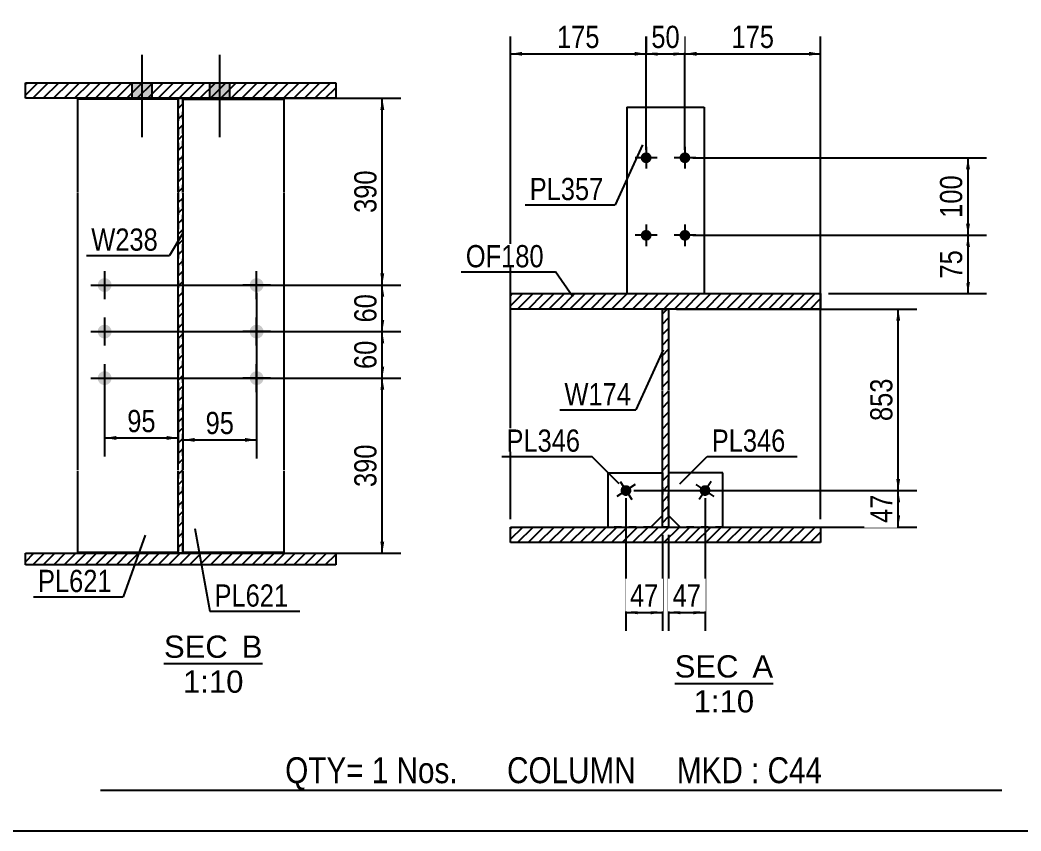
# Model space of a CAD drawing. Header units: millimetres. Extents: x -249 to 163, y -166 to 121.
# Drawn here: x -83.3 to 45.7, y -166.3 to -61.8 of the extents above; entities that cross this region are included whole.
import ezdxf

# ---------------------------------------------------------------- set-up
doc = ezdxf.new("R2010")
doc.units = ezdxf.units.MM
doc.linetypes.add('DXK_LINE_DOT1', pattern=[1.8814, 0.9407, -0.9407])
doc.styles.add('Arial', font='ARIAL.TTF', dxfattribs={"height": 0.2})
doc.styles.add('Arial Narrow', font='ARIALN.TTF', dxfattribs={"height": 0.2})

# ---------------------------------------------------------------- blocks, each defined once
blk = doc.blocks.new('Unknown-623355166-1210')
at = {"color": 5, "linetype": 'Continuous'}
blk.add_line((-246.85, -166.34), (163.15, -166.34), dxfattribs=at)
blk = doc.blocks.new('Unknown-623355166-12 - 1483')
at = {"color": 1, "linetype": 'Continuous'}
blk.add_line((1.07, -147.31), (13.76, -147.31), dxfattribs=at)
at = {"color": 0, "linetype": 'Continuous'}
for points in [[(9.29, -146.56), (9.29, -143.56), (1.07, -143.56), (1.07, -146.56)], [(13.76, -146.56), (13.76, -143.56), (11.09, -143.56), (11.09, -146.56)], [(11.31, -151.06), (11.31, -148.06), (3.52, -148.06), (3.52, -151.06)]]:
    blk.add_wipeout(points, dxfattribs=at)
at = {"color": 136, "linetype": 'Continuous', "style": 'Arial'}
for s, height, p in [('SEC', 2.865, (1.07, -146.56)), ('A', 2.87, (11.09, -146.56)), ('1:10', 2.865, (3.52, -151.06))]:
    blk.add_text(s, height=height, dxfattribs=at).set_placement(p)
blk = doc.blocks.new('Unknown-623355166-13 - 1256')
at = {"color": 1, "linetype": 'Continuous'}
blk.add_line((-64.78, -144.77), (-52.09, -144.77), dxfattribs=at)
at = {"color": 0, "linetype": 'Continuous'}
for points in [[(-56.56, -144.02), (-56.56, -141.02), (-64.78, -141.02), (-64.78, -144.02)], [(-52.09, -144.02), (-52.09, -141.02), (-54.76, -141.02), (-54.76, -144.02)], [(-54.54, -148.52), (-54.54, -145.52), (-62.32, -145.52), (-62.32, -148.52)]]:
    blk.add_wipeout(points, dxfattribs=at)
at = {"color": 136, "linetype": 'Continuous', "style": 'Arial'}
for s, height, p in [('SEC', 2.865, (-64.78, -144.02)), ('B', 2.87, (-54.76, -144.02)), ('1:10', 2.865, (-62.32, -148.52))]:
    blk.add_text(s, height=height, dxfattribs=at).set_placement(p)
blk = doc.blocks.new('Part-623355166-1618 - 1483')
at = {"linetype": 'Continuous'}
h = blk.add_hatch(dxfattribs=at)
h.set_pattern_fill('', scale=0.3, style=0, pattern_type=0)
h.set_pattern_definition([(45, (19.8878, -99.056), (-0.67352, 0.67352), [])])
h.paths.add_polyline_path([(-20.11, -99.06), (19.89, -99.06), (19.89, -97.06), (-20.11, -97.06)])
at = {"color": 2, "linetype": 'Continuous'}
for p, q in [((-20.11, -99.06), (-20.11, -97.06)), ((-20.11, -97.06), (19.89, -97.06)), ((19.89, -97.06), (19.89, -99.06)), ((19.89, -99.06), (-20.11, -99.06))]:
    blk.add_line(p, q, dxfattribs=at)
blk = doc.blocks.new('Bolt-623355166-1495 - 1483')
at = {"linetype": 'Continuous'}
blk.add_hatch(color=3, dxfattribs=at).paths.add_polyline_path([(5.57, -122.84, -1), (4.4, -122.07, -1)])
at = {"color": 3, "linetype": 'Continuous'}
for p, q in [((5.76, -121.29), (4.22, -123.63)), ((6.16, -123.23), (3.82, -121.69))]:
    blk.add_line(p, q, dxfattribs=at)
blk = doc.blocks.new('Bolt-623355166-1496 - 1483')
at = {"linetype": 'Continuous'}
blk.add_hatch(color=3, dxfattribs=at).paths.add_polyline_path([(-4.63, -122.07, -1), (-5.8, -122.84, -1)])
at = {"color": 3, "linetype": 'Continuous'}
for p, q in [((-5.98, -121.29), (-4.44, -123.63)), ((-4.04, -121.69), (-6.38, -123.23))]:
    blk.add_line(p, q, dxfattribs=at)
blk = doc.blocks.new('Bolt-623355166-1497 - 1483')
at = {"linetype": 'Continuous'}
for points in [[(-1.91, -79.56, -1), (-3.31, -79.56, -1)], [(3.09, -79.56, -1), (1.69, -79.56, -1)], [(-1.91, -89.56, -1), (-3.31, -89.56, -1)], [(3.09, -89.56, -1), (1.69, -89.56, -1)]]:
    blk.add_hatch(color=3, dxfattribs=at).paths.add_polyline_path(points)
at = {"color": 3, "linetype": 'Continuous'}
for p, q in [((-2.61, -78.16), (-2.61, -80.96)), ((2.39, -78.16), (2.39, -80.96)), ((-1.21, -79.56), (-4.01, -79.56)), ((3.79, -79.56), (0.99, -79.56)), ((-2.61, -88.16), (-2.61, -90.96)), ((2.39, -88.16), (2.39, -90.96)), ((-1.21, -89.56), (-4.01, -89.56)), ((3.79, -89.56), (0.99, -89.56))]:
    blk.add_line(p, q, dxfattribs=at)
blk = doc.blocks.new('Part-623355166-1522 - 1483')
at = {"linetype": 'Continuous'}
h = blk.add_hatch(dxfattribs=at)
h.set_pattern_fill('', scale=0.3, style=0, pattern_type=0)
h.set_pattern_definition([(45, (0.2878, -127.156), (-0.67352, 0.67352), [])])
h.paths.add_polyline_path([(-0.51, -127.16), (0.29, -127.16), (0.29, -99.06), (-0.51, -99.06)])
at = {"color": 2, "linetype": 'Continuous'}
for p, q in [((-0.51, -109.56), (-0.51, -99.06)), ((-0.51, -99.06), (0.29, -99.06)), ((0.29, -99.06), (0.29, -109.56)), ((-0.51, -127.16), (-0.51, -109.66)), ((0.29, -109.66), (0.29, -127.16)), ((0.29, -127.16), (-0.51, -127.16))]:
    blk.add_line(p, q, dxfattribs=at)
blk = doc.blocks.new('Part-623355166-1555 - 1483')
at = {"color": 2, "linetype": 'Continuous'}
for p, q in [((7.29, -120.16), (0.29, -120.16)), ((7.29, -127.16), (7.29, -120.16)), ((1.79, -127.16), (0.29, -125.66))]:
    blk.add_line(p, q, dxfattribs=at)
at = {"color": 7, "linetype": 'DXK_LINE_DOT1'}
for p, q in [((0.29, -125.66), (0.29, -120.16)), ((7.29, -127.16), (1.79, -127.16))]:
    blk.add_line(p, q, dxfattribs=at)
blk = doc.blocks.new('Part-623355166-1560 - 1483')
at = {"color": 2, "linetype": 'Continuous'}
for p, q in [((-7.51, -127.16), (-7.51, -120.16)), ((-7.51, -120.16), (-0.51, -120.16)), ((-0.51, -125.66), (-2.01, -127.16))]:
    blk.add_line(p, q, dxfattribs=at)
at = {"color": 7, "linetype": 'DXK_LINE_DOT1'}
for p, q in [((-0.51, -120.16), (-0.51, -125.66)), ((-2.01, -127.16), (-7.51, -127.16))]:
    blk.add_line(p, q, dxfattribs=at)
blk = doc.blocks.new('Part-623355166-1582 - 1483')
at = {"color": 2, "linetype": 'Continuous'}
for p, q in [((-5.11, -73.06), (4.89, -73.06)), ((-5.11, -73.06), (-5.11, -97.06)), ((4.89, -73.06), (4.89, -97.06))]:
    blk.add_line(p, q, dxfattribs=at)
at = {"color": 7, "linetype": 'DXK_LINE_DOT1'}
blk.add_line((-5.11, -97.06), (4.89, -97.06), dxfattribs=at)
blk = doc.blocks.new('Part-623355166-1593 - 1483')
at = {"linetype": 'Continuous'}
h = blk.add_hatch(dxfattribs=at)
h.set_pattern_fill('', scale=0.3, style=0, pattern_type=0)
h.set_pattern_definition([(45, (19.8878, -129.156), (-0.67352, 0.67352), [])])
h.paths.add_polyline_path([(-20.11, -129.16), (19.89, -129.16), (19.89, -127.16), (-20.11, -127.16)])
at = {"color": 2, "linetype": 'Continuous'}
for p, q in [((-20.11, -129.16), (-20.11, -127.16)), ((-20.11, -127.16), (19.89, -127.16)), ((19.89, -127.16), (19.89, -129.16)), ((19.89, -129.16), (-20.11, -129.16))]:
    blk.add_line(p, q, dxfattribs=at)
blk = doc.blocks.new('Part-623355166-1265 - 1256')
at = {"color": 2, "linetype": 'Continuous'}
for p, q in [((-62.33, -71.99), (-49.33, -71.99)), ((-49.33, -71.99), (-49.33, -83.98)), ((-49.33, -84.08), (-49.33, -119.85)), ((-49.33, -119.95), (-49.33, -130.45)), ((-49.33, -130.45), (-62.33, -130.45))]:
    blk.add_line(p, q, dxfattribs=at)
at = {"color": 7, "linetype": 'DXK_LINE_DOT1'}
for p, q in [((-62.33, -83.98), (-62.33, -71.99)), ((-62.33, -119.85), (-62.33, -84.08)), ((-62.33, -130.45), (-62.33, -119.95))]:
    blk.add_line(p, q, dxfattribs=at)
blk = doc.blocks.new('Part-623355166-1264 - 1256')
at = {"color": 2, "linetype": 'Continuous'}
for p, q in [((-62.93, -71.99), (-75.93, -71.99)), ((-75.93, -71.99), (-75.93, -83.98)), ((-75.93, -84.08), (-75.93, -119.85)), ((-75.93, -119.95), (-75.93, -130.45)), ((-62.93, -130.45), (-75.93, -130.45))]:
    blk.add_line(p, q, dxfattribs=at)
at = {"color": 7, "linetype": 'DXK_LINE_DOT1'}
for p, q in [((-62.93, -71.99), (-62.93, -83.98)), ((-62.93, -84.08), (-62.93, -119.85)), ((-62.93, -119.95), (-62.93, -130.45))]:
    blk.add_line(p, q, dxfattribs=at)
blk = doc.blocks.new('Bolt-623355166-1285 - 1256')
at = {"linetype": 'Continuous'}
for points in [[(-72.43, -95.07, -1), (-72.43, -96.87, -1)], [(-72.43, -101.07, -1), (-72.43, -102.87, -1)], [(-72.43, -107.07, -1), (-72.43, -108.87, -1)]]:
    blk.add_hatch(color=3, dxfattribs=at).paths.add_polyline_path(points)
at = {"color": 3, "linetype": 'Continuous'}
for p, q in [((-72.43, -94.17), (-72.43, -97.77)), ((-74.23, -95.97), (-70.63, -95.97)), ((-72.43, -100.17), (-72.43, -103.77)), ((-74.23, -101.97), (-70.63, -101.97)), ((-72.43, -106.17), (-72.43, -109.77)), ((-74.23, -107.97), (-70.63, -107.97))]:
    blk.add_line(p, q, dxfattribs=at)
blk = doc.blocks.new('Bolt-623355166-1286 - 1256')
at = {"linetype": 'Continuous'}
for points in [[(-52.83, -96.87, -1), (-52.83, -95.07, -1)], [(-52.83, -102.87, -1), (-52.83, -101.07, -1)], [(-52.83, -108.87, -1), (-52.83, -107.07, -1)]]:
    blk.add_hatch(color=3, dxfattribs=at).paths.add_polyline_path(points)
at = {"color": 3, "linetype": 'Continuous'}
for p, q in [((-52.83, -97.77), (-52.83, -94.17)), ((-51.03, -95.97), (-54.63, -95.97)), ((-52.83, -103.77), (-52.83, -100.17)), ((-51.03, -101.97), (-54.63, -101.97)), ((-52.83, -109.77), (-52.83, -106.17)), ((-51.03, -107.97), (-54.63, -107.97))]:
    blk.add_line(p, q, dxfattribs=at)
blk = doc.blocks.new('Part-623355166-1305 - 1256')
at = {"linetype": 'Continuous'}
h = blk.add_hatch(dxfattribs=at)
h.set_pattern_fill('', scale=0.3, style=0, pattern_type=0)
h.set_pattern_definition([(45, (-42.6335, -132.052), (-0.67352, 0.67352), [])])
h.paths.add_polyline_path([(-82.63, -132.05), (-42.63, -132.05), (-42.63, -130.55), (-82.63, -130.55)])
at = {"color": 2, "linetype": 'Continuous'}
for p, q in [((-82.63, -132.05), (-82.63, -130.55)), ((-82.63, -130.55), (-42.63, -130.55)), ((-42.63, -130.55), (-42.63, -132.05)), ((-42.63, -132.05), (-82.63, -132.05))]:
    blk.add_line(p, q, dxfattribs=at)
blk = doc.blocks.new('Part-623355166-1307 - 1256')
at = {"linetype": 'Continuous'}
h = blk.add_hatch(dxfattribs=at)
h.set_pattern_fill('', scale=0.3, style=0, pattern_type=0)
h.set_pattern_definition([(45, (-62.3335, -130.552), (-0.673519, 0.673519), [])])
h.paths.add_polyline_path([(-62.93, -130.55), (-62.33, -130.55), (-62.33, -71.89), (-62.93, -71.89)])
at = {"color": 2, "linetype": 'Continuous'}
for p, q in [((-62.93, -83.98), (-62.93, -71.89)), ((-62.93, -71.89), (-62.33, -71.89)), ((-62.33, -71.89), (-62.33, -83.98)), ((-62.93, -119.85), (-62.93, -84.08)), ((-62.33, -84.08), (-62.33, -119.85)), ((-62.93, -130.55), (-62.93, -119.95)), ((-62.33, -119.95), (-62.33, -130.55)), ((-62.33, -130.55), (-62.93, -130.55))]:
    blk.add_line(p, q, dxfattribs=at)
blk = doc.blocks.new('Part-623355166-1320 - 1256')
at = {"linetype": 'Continuous'}
h = blk.add_hatch(dxfattribs=at)
h.set_pattern_fill('', scale=0.3, style=0, pattern_type=0)
h.set_pattern_definition([(45, (-42.6335, -71.8904), (-0.67352, 0.67352), [])])
h.paths.add_polyline_path([(-82.63, -71.89), (-42.63, -71.89), (-42.63, -69.89), (-82.63, -69.89)])
at = {"color": 2, "linetype": 'Continuous'}
for p, q in [((-82.63, -71.89), (-82.63, -69.89)), ((-82.63, -69.89), (-42.63, -69.89)), ((-42.63, -69.89), (-42.63, -71.89)), ((-42.63, -71.89), (-82.63, -71.89))]:
    blk.add_line(p, q, dxfattribs=at)
blk = doc.blocks.new('Bolt-623355166-1321 - 1256')
at = {"linetype": 'Continuous'}
for points in [[(-66.33, -69.89), (-68.93, -69.89), (-68.93, -71.89), (-66.33, -71.89)], [(-66.33, -69.89), (-68.93, -69.89), (-68.93, -71.89), (-66.33, -71.89)], [(-56.33, -69.89), (-58.93, -69.89), (-58.93, -71.89), (-56.33, -71.89)], [(-56.33, -69.89), (-58.93, -69.89), (-58.93, -71.89), (-56.33, -71.89)]]:
    blk.add_hatch(color=3, dxfattribs=at).paths.add_polyline_path(points)
at = {"color": 3, "linetype": 'Continuous'}
for p, q in [((-67.63, -66.3), (-67.63, -76.89)), ((-67.63, -66.3), (-67.63, -76.89)), ((-57.63, -66.3), (-57.63, -76.89)), ((-57.63, -66.3), (-57.63, -76.89)), ((-68.93, -69.89), (-68.93, -71.89)), ((-68.93, -69.89), (-68.93, -71.89)), ((-66.33, -69.89), (-66.33, -71.89)), ((-66.33, -69.89), (-66.33, -71.89)), ((-58.93, -69.89), (-58.93, -71.89)), ((-58.93, -69.89), (-58.93, -71.89)), ((-56.33, -69.89), (-56.33, -71.89)), ((-56.33, -69.89), (-56.33, -71.89))]:
    blk.add_line(p, q, dxfattribs=at)
blk = doc.blocks.new('StraightDimension-623355166-1722 - 1483')
at = {"linetype": 'Continuous'}
for points in [[(29.64, -123.96), (29.89, -122.46), (30.14, -123.96)], [(30.14, -125.66), (29.89, -127.16), (29.64, -125.66)]]:
    blk.add_hatch(color=7, dxfattribs=at).paths.add_polyline_path(points)
at = {"color": 7, "linetype": 'Continuous'}
for p, q in [((-4.21, -122.46), (32.29, -122.46)), ((29.89, -127.16), (29.89, -122.46)), ((1.29, -127.16), (32.29, -127.16))]:
    blk.add_line(p, q, dxfattribs=at)
at = {"color": 0}
blk.add_wipeout([(29.74, -122.38), (25.54, -122.38), (25.54, -127.23), (29.74, -127.23)], dxfattribs=at)
at = {"color": 3, "style": 'Arial Narrow'}
blk.add_text('47', height=2.863, rotation=90.0002, dxfattribs=at).set_placement((29.14, -126.63))
blk = doc.blocks.new('StraightDimension-623355166-1748 - 1483')
at = {"linetype": 'Continuous'}
for points in [[(38.64, -91.06), (38.89, -89.56), (39.14, -91.06)], [(39.14, -95.56), (38.89, -97.06), (38.64, -95.56)]]:
    blk.add_hatch(color=7, dxfattribs=at).paths.add_polyline_path(points)
at = {"color": 7, "linetype": 'Continuous'}
for p, q in [((3.39, -89.56), (41.29, -89.56)), ((38.89, -97.06), (38.89, -89.56)), ((20.89, -97.06), (41.29, -97.06))]:
    blk.add_line(p, q, dxfattribs=at)
at = {"color": 0}
blk.add_wipeout([(38.74, -90.88), (34.54, -90.88), (34.54, -95.73), (38.74, -95.73)], dxfattribs=at)
at = {"color": 3, "style": 'Arial Narrow'}
blk.add_text('75', height=2.863, rotation=90.0002, dxfattribs=at).set_placement((38.14, -95.13))
blk = doc.blocks.new('StraightDimension-623355166-1706 - 1483')
at = {"linetype": 'Continuous'}
for points in [[(29.64, -100.56), (29.89, -99.06), (30.14, -100.56)], [(30.14, -120.96), (29.89, -122.46), (29.64, -120.96)]]:
    blk.add_hatch(color=7, dxfattribs=at).paths.add_polyline_path(points)
at = {"color": 7, "linetype": 'Continuous'}
for p, q in [((1.29, -99.06), (32.29, -99.06)), ((29.89, -122.46), (29.89, -99.06)), ((-4.21, -122.46), (32.29, -122.46))]:
    blk.add_line(p, q, dxfattribs=at)
at = {"color": 0}
blk.add_wipeout([(29.74, -107.41), (25.54, -107.41), (25.54, -114.1), (29.74, -114.1)], dxfattribs=at)
at = {"color": 3, "style": 'Arial Narrow'}
blk.add_text('853', height=2.863, rotation=90.0002, dxfattribs=at).set_placement((29.14, -113.5))
blk = doc.blocks.new('StraightDimension-623355166-1644 - 1483')
at = {"linetype": 'Continuous'}
for points in [[(1.79, -138.41), (0.29, -138.16), (1.79, -137.91)], [(3.49, -137.91), (4.99, -138.16), (3.49, -138.41)]]:
    blk.add_hatch(color=7, dxfattribs=at).paths.add_polyline_path(points)
at = {"color": 7, "linetype": 'Continuous'}
for p, q in [((4.99, -123.46), (4.99, -140.56)), ((0.29, -128.16), (0.29, -140.56)), ((0.29, -138.16), (4.99, -138.16))]:
    blk.add_line(p, q, dxfattribs=at)
at = {"color": 0}
blk.add_wipeout([(5.07, -138.01), (5.07, -133.81), (0.21, -133.81), (0.21, -138.01)], dxfattribs=at)
at = {"color": 3, "style": 'Arial Narrow'}
blk.add_text('47', height=2.863, dxfattribs=at).set_placement((0.81, -137.41))
blk = doc.blocks.new('StraightDimension-623355166-1659 - 1483')
at = {"linetype": 'Continuous'}
for points in [[(-3.71, -138.41), (-5.21, -138.16), (-3.71, -137.91)], [(-2.01, -137.91), (-0.51, -138.16), (-2.01, -138.41)]]:
    blk.add_hatch(color=7, dxfattribs=at).paths.add_polyline_path(points)
at = {"color": 7, "linetype": 'Continuous'}
for p, q in [((-5.21, -123.46), (-5.21, -140.56)), ((-0.51, -128.16), (-0.51, -140.56)), ((-5.21, -138.16), (-0.51, -138.16))]:
    blk.add_line(p, q, dxfattribs=at)
at = {"color": 0}
blk.add_wipeout([(-0.43, -138.01), (-0.43, -133.81), (-5.29, -133.81), (-5.29, -138.01)], dxfattribs=at)
at = {"color": 3, "style": 'Arial Narrow'}
blk.add_text('47', height=2.863, dxfattribs=at).set_placement((-4.69, -137.41))
blk = doc.blocks.new('StraightDimension-623355166-1675 - 1483')
at = {"linetype": 'Continuous'}
for points in [[(3.89, -66.41), (2.39, -66.16), (3.89, -65.91)], [(18.39, -65.91), (19.89, -66.16), (18.39, -66.41)]]:
    blk.add_hatch(color=7, dxfattribs=at).paths.add_polyline_path(points)
at = {"color": 7, "linetype": 'Continuous'}
for p, q in [((2.39, -78.56), (2.39, -63.91)), ((19.89, -126.16), (19.89, -63.91)), ((2.39, -66.16), (19.89, -66.16))]:
    blk.add_line(p, q, dxfattribs=at)
at = {"color": 0}
blk.add_wipeout([(14.48, -66.01), (14.48, -61.81), (7.8, -61.81), (7.8, -66.01)], dxfattribs=at)
at = {"color": 3, "style": 'Arial Narrow'}
blk.add_text('175', height=2.863, dxfattribs=at).set_placement((8.4, -65.41))
blk = doc.blocks.new('StraightDimension-623355166-1685 - 1483')
at = {"linetype": 'Continuous'}
for points in [[(-1.11, -66.41), (-2.61, -66.16), (-1.11, -65.91)], [(0.89, -65.91), (2.39, -66.16), (0.89, -66.41)]]:
    blk.add_hatch(color=7, dxfattribs=at).paths.add_polyline_path(points)
at = {"color": 7, "linetype": 'Continuous'}
for p, q in [((-2.61, -78.56), (-2.61, -63.91)), ((2.39, -78.56), (2.39, -63.91)), ((-2.61, -66.16), (2.39, -66.16))]:
    blk.add_line(p, q, dxfattribs=at)
at = {"color": 0}
blk.add_wipeout([(2.32, -66.01), (2.32, -61.81), (-2.54, -61.81), (-2.54, -66.01)], dxfattribs=at)
at = {"color": 3, "style": 'Arial Narrow'}
blk.add_text('50', height=2.863, dxfattribs=at).set_placement((-1.94, -65.41))
blk = doc.blocks.new('StraightDimension-623355166-1695 - 1483')
at = {"linetype": 'Continuous'}
for points in [[(-18.61, -66.41), (-20.11, -66.16), (-18.61, -65.91)], [(-4.11, -65.91), (-2.61, -66.16), (-4.11, -66.41)]]:
    blk.add_hatch(color=7, dxfattribs=at).paths.add_polyline_path(points)
at = {"color": 7, "linetype": 'Continuous'}
for p, q in [((-20.11, -126.16), (-20.11, -63.91)), ((-2.61, -78.56), (-2.61, -63.91)), ((-20.11, -66.16), (-2.61, -66.16))]:
    blk.add_line(p, q, dxfattribs=at)
at = {"color": 0}
blk.add_wipeout([(-8.02, -66.01), (-8.02, -61.81), (-14.7, -61.81), (-14.7, -66.01)], dxfattribs=at)
at = {"color": 3, "style": 'Arial Narrow'}
blk.add_text('175', height=2.863, dxfattribs=at).set_placement((-14.1, -65.41))
blk = doc.blocks.new('StraightDimension-623355166-1738 - 1483')
at = {"linetype": 'Continuous'}
for points in [[(38.64, -81.06), (38.89, -79.56), (39.14, -81.06)], [(39.14, -88.06), (38.89, -89.56), (38.64, -88.06)]]:
    blk.add_hatch(color=7, dxfattribs=at).paths.add_polyline_path(points)
at = {"color": 7, "linetype": 'Continuous'}
for p, q in [((3.39, -79.56), (41.29, -79.56)), ((38.89, -89.56), (38.89, -79.56)), ((3.39, -89.56), (41.29, -89.56))]:
    blk.add_line(p, q, dxfattribs=at)
at = {"color": 0}
blk.add_wipeout([(38.74, -81.21), (34.54, -81.21), (34.54, -87.9), (38.74, -87.9)], dxfattribs=at)
at = {"color": 3, "style": 'Arial Narrow'}
blk.add_text('100', height=2.863, rotation=90.0002, dxfattribs=at).set_placement((38.14, -87.3))
blk = doc.blocks.new('StraightDimension-623355166-1332 - 1256')
at = {"linetype": 'Continuous'}
for points in [[(-70.93, -115.93), (-72.43, -115.68), (-70.93, -115.43)], [(-64.43, -115.43), (-62.93, -115.68), (-64.43, -115.93)]]:
    blk.add_hatch(color=7, dxfattribs=at).paths.add_polyline_path(points)
at = {"color": 7, "linetype": 'Continuous'}
for p, q in [((-72.43, -108.97), (-72.43, -118.08)), ((-62.93, -108.97), (-62.93, -118.08)), ((-72.43, -115.68), (-62.93, -115.68))]:
    blk.add_line(p, q, dxfattribs=at)
at = {"color": 0}
blk.add_wipeout([(-65.26, -115.53), (-65.26, -111.33), (-70.11, -111.33), (-70.11, -115.53)], dxfattribs=at)
at = {"color": 3, "style": 'Arial Narrow'}
blk.add_text('95', height=2.863, dxfattribs=at).set_placement((-69.51, -114.93))
blk = doc.blocks.new('StraightDimension-623355166-1416 - 1256')
at = {"linetype": 'Continuous'}
for points in [[(-36.88, -73.39), (-36.63, -71.89), (-36.38, -73.39)], [(-36.38, -94.47), (-36.63, -95.97), (-36.88, -94.47)]]:
    blk.add_hatch(color=7, dxfattribs=at).paths.add_polyline_path(points)
at = {"color": 7, "linetype": 'Continuous'}
for p, q in [((-71.43, -71.89), (-34.23, -71.89)), ((-36.63, -95.97), (-36.63, -71.89)), ((-71.43, -95.97), (-34.23, -95.97))]:
    blk.add_line(p, q, dxfattribs=at)
at = {"color": 0}
blk.add_wipeout([(-36.78, -80.59), (-40.98, -80.59), (-40.98, -87.27), (-36.78, -87.27)], dxfattribs=at)
at = {"color": 3, "style": 'Arial Narrow'}
blk.add_text('390', height=2.863, rotation=90.0002, dxfattribs=at).set_placement((-37.38, -86.67))
blk = doc.blocks.new('StraightDimension-623355166-7279 - 1256')
at = {"linetype": 'Continuous'}
for points in [[(-36.88, -103.47), (-36.63, -101.97), (-36.38, -103.47)], [(-36.38, -106.47), (-36.63, -107.97), (-36.88, -106.47)]]:
    blk.add_hatch(color=7, dxfattribs=at).paths.add_polyline_path(points)
at = {"color": 7, "linetype": 'Continuous'}
for p, q in [((-71.43, -101.97), (-34.23, -101.97)), ((-36.63, -107.97), (-36.63, -101.97)), ((-71.43, -107.97), (-34.23, -107.97))]:
    blk.add_line(p, q, dxfattribs=at)
at = {"color": 0}
blk.add_wipeout([(-36.78, -102.54), (-40.98, -102.54), (-40.98, -107.39), (-36.78, -107.39)], dxfattribs=at)
at = {"color": 3, "style": 'Arial Narrow'}
blk.add_text('60', height=2.863, rotation=90.0002, dxfattribs=at).set_placement((-37.38, -106.79))
blk = doc.blocks.new('StraightDimension-623355166-1432 - 1256')
at = {"linetype": 'Continuous'}
for points in [[(-36.88, -109.47), (-36.63, -107.97), (-36.38, -109.47)], [(-36.38, -129.05), (-36.63, -130.55), (-36.88, -129.05)]]:
    blk.add_hatch(color=7, dxfattribs=at).paths.add_polyline_path(points)
at = {"color": 7, "linetype": 'Continuous'}
for p, q in [((-71.43, -107.97), (-34.23, -107.97)), ((-36.63, -130.55), (-36.63, -107.97)), ((-71.43, -130.55), (-34.23, -130.55))]:
    blk.add_line(p, q, dxfattribs=at)
at = {"color": 0}
blk.add_wipeout([(-36.78, -115.92), (-40.98, -115.92), (-40.98, -122.6), (-36.78, -122.6)], dxfattribs=at)
at = {"color": 3, "style": 'Arial Narrow'}
blk.add_text('390', height=2.863, rotation=90.0002, dxfattribs=at).set_placement((-37.38, -122))
blk = doc.blocks.new('StraightDimension-623355166-4551 - 1256')
at = {"linetype": 'Continuous'}
for points in [[(-60.83, -116.18), (-62.33, -115.93), (-60.83, -115.68)], [(-54.33, -115.68), (-52.83, -115.93), (-54.33, -116.18)]]:
    blk.add_hatch(color=7, dxfattribs=at).paths.add_polyline_path(points)
at = {"color": 7, "linetype": 'Continuous'}
for p, q in [((-52.83, -96.97), (-52.83, -118.33)), ((-62.33, -112.3), (-62.33, -118.33)), ((-62.33, -115.93), (-52.83, -115.93))]:
    blk.add_line(p, q, dxfattribs=at)
at = {"color": 0}
blk.add_wipeout([(-55.16, -115.78), (-55.16, -111.58), (-60.01, -111.58), (-60.01, -115.78)], dxfattribs=at)
at = {"color": 3, "style": 'Arial Narrow'}
blk.add_text('95', height=2.863, dxfattribs=at).set_placement((-59.41, -115.18))
blk = doc.blocks.new('StraightDimension-623355166-7281 - 1256')
at = {"linetype": 'Continuous'}
for points in [[(-36.88, -97.47), (-36.63, -95.97), (-36.38, -97.47)], [(-36.38, -100.47), (-36.63, -101.97), (-36.88, -100.47)]]:
    blk.add_hatch(color=7, dxfattribs=at).paths.add_polyline_path(points)
at = {"color": 7, "linetype": 'Continuous'}
for p, q in [((-71.43, -95.97), (-34.23, -95.97)), ((-36.63, -101.97), (-36.63, -95.97)), ((-71.43, -101.97), (-34.23, -101.97))]:
    blk.add_line(p, q, dxfattribs=at)
at = {"color": 0}
blk.add_wipeout([(-36.78, -96.54), (-40.98, -96.54), (-40.98, -101.39), (-36.78, -101.39)], dxfattribs=at)
at = {"color": 3, "style": 'Arial Narrow'}
blk.add_text('60', height=2.863, rotation=90.0002, dxfattribs=at).set_placement((-37.38, -100.79))
blk = doc.blocks.new('CBS_CALLOFF-623355166-12129')
at = {"color": 7, "linetype": 'Continuous'}
blk.add_line((-72.98, -161.07), (43.26, -161.09), dxfattribs=at)
at = {"color": 3, "linetype": 'Continuous', "style": 'Arial Narrow'}
blk.add_text('QTY= 1 Nos.      COLUMN     MKD : C44', height=3.3405, dxfattribs=at).set_placement((-49.15, -160.18))
blk = doc.blocks.new('Mark-623355166-1517 - 1483')
at = {"color": 0}
blk.add_wipeout([(-4.56, -111.47), (-4.56, -108.47), (-13.14, -108.47), (-13.14, -111.47)], dxfattribs=at)
blk.add_wipeout([(-4.56, -111.47), (-4.56, -108.47), (-13.14, -108.47), (-13.14, -111.47)], dxfattribs=at)
at = {"color": 7, "linetype": 'Continuous'}
for p in [(-0.42, -104.33), (-13.74, -112.07)]:
    blk.add_line(p, (-3.96, -112.07), dxfattribs=at)
at = {"color": 3, "style": 'Arial Narrow'}
blk.add_text('W174', height=2.863, dxfattribs=at).set_placement((-13.14, -111.47))
blk = doc.blocks.new('Mark-623355166-1551 - 1483')
at = {"color": 0}
blk.add_wipeout([(15.36, -117.45), (15.36, -114.45), (5.85, -114.45), (5.85, -117.45)], dxfattribs=at)
blk.add_wipeout([(15.36, -117.45), (15.36, -114.45), (5.85, -114.45), (5.85, -117.45)], dxfattribs=at)
at = {"color": 7, "linetype": 'Continuous'}
for p, q in [((1.72, -121.59), (5.25, -118.05)), ((5.25, -118.05), (16.86, -118.05))]:
    blk.add_line(p, q, dxfattribs=at)
at = {"color": 3, "style": 'Arial Narrow'}
blk.add_text('PL346', height=2.863, dxfattribs=at).set_placement((5.85, -117.45))
blk = doc.blocks.new('Mark-623355166-1556 - 1483')
at = {"color": 7, "linetype": 'Continuous'}
blk.add_line((-6.08, -121.59), (-9.62, -118.05), dxfattribs=at)
at = {"color": 0}
blk.add_wipeout([(-11.12, -117.45), (-11.12, -114.45), (-20.62, -114.45), (-20.62, -117.45)], dxfattribs=at)
blk.add_wipeout([(-11.12, -117.45), (-11.12, -114.45), (-20.62, -114.45), (-20.62, -117.45)], dxfattribs=at)
at = {"color": 7, "linetype": 'Continuous'}
blk.add_line((-21.22, -118.05), (-9.62, -118.05), dxfattribs=at)
at = {"color": 3, "style": 'Arial Narrow'}
blk.add_text('PL346', height=2.863, dxfattribs=at).set_placement((-20.62, -117.45))
blk = doc.blocks.new('Mark-623355166-1578 - 1483')
at = {"color": 7, "linetype": 'Continuous'}
blk.add_line((-3.08, -77.89), (-6.62, -85.62), dxfattribs=at)
at = {"color": 0}
blk.add_wipeout([(-8.12, -85.02), (-8.12, -82.02), (-17.62, -82.02), (-17.62, -85.02)], dxfattribs=at)
blk.add_wipeout([(-8.12, -85.02), (-8.12, -82.02), (-17.62, -82.02), (-17.62, -85.02)], dxfattribs=at)
at = {"color": 7, "linetype": 'Continuous'}
blk.add_line((-18.22, -85.62), (-6.62, -85.62), dxfattribs=at)
at = {"color": 3, "style": 'Arial Narrow'}
blk.add_text('PL357', height=2.863, dxfattribs=at).set_placement((-17.62, -85.02))
blk = doc.blocks.new('Mark-623355166-1614 - 1483')
at = {"color": 7, "linetype": 'Continuous'}
blk.add_line((-12.08, -97.49), (-14.31, -94.28), dxfattribs=at)
at = {"color": 0}
blk.add_wipeout([(-15.81, -93.68), (-15.81, -90.68), (-25.86, -90.68), (-25.86, -93.68)], dxfattribs=at)
blk.add_wipeout([(-15.81, -93.68), (-15.81, -90.68), (-25.86, -90.68), (-25.86, -93.68)], dxfattribs=at)
at = {"color": 7, "linetype": 'Continuous'}
blk.add_line((-26.46, -94.28), (-14.31, -94.28), dxfattribs=at)
at = {"color": 3, "style": 'Arial Narrow'}
blk.add_text('OF180', height=2.863, dxfattribs=at).set_placement((-25.86, -93.68))
blk = doc.blocks.new('Mark-623355166-9995 - 1256')
at = {"color": 7, "linetype": 'Continuous'}
blk.add_line((-67.21, -128.22), (-70.02, -136.14), dxfattribs=at)
at = {"color": 0}
blk.add_wipeout([(-71.52, -135.54), (-71.52, -132.54), (-81.02, -132.54), (-81.02, -135.54)], dxfattribs=at)
blk.add_wipeout([(-71.52, -135.54), (-71.52, -132.54), (-81.02, -132.54), (-81.02, -135.54)], dxfattribs=at)
at = {"color": 7, "linetype": 'Continuous'}
blk.add_line((-81.62, -136.14), (-70.02, -136.14), dxfattribs=at)
at = {"color": 3, "style": 'Arial Narrow'}
blk.add_text('PL621', height=2.863, dxfattribs=at).set_placement((-81.02, -135.54))
blk = doc.blocks.new('Mark-623355166-9998 - 1256')
at = {"color": 0}
blk.add_wipeout([(-48.76, -137.42), (-48.76, -134.42), (-58.26, -134.42), (-58.26, -137.42)], dxfattribs=at)
blk.add_wipeout([(-48.76, -137.42), (-48.76, -134.42), (-58.26, -134.42), (-58.26, -137.42)], dxfattribs=at)
at = {"color": 7, "linetype": 'Continuous'}
for p, q in [((-60.8, -127.37), (-58.86, -138.02)), ((-58.86, -138.02), (-47.26, -138.02))]:
    blk.add_line(p, q, dxfattribs=at)
at = {"color": 3, "style": 'Arial Narrow'}
blk.add_text('PL621', height=2.863, dxfattribs=at).set_placement((-58.26, -137.42))
blk = doc.blocks.new('Mark-623355166-10001 - 1256')
at = {"color": 7, "linetype": 'Continuous'}
blk.add_line((-62.33, -89.28), (-64.07, -92.14), dxfattribs=at)
at = {"color": 0}
blk.add_wipeout([(-65.57, -91.54), (-65.57, -88.54), (-74.15, -88.54), (-74.15, -91.54)], dxfattribs=at)
blk.add_wipeout([(-65.57, -91.54), (-65.57, -88.54), (-74.15, -88.54), (-74.15, -91.54)], dxfattribs=at)
at = {"color": 7, "linetype": 'Continuous'}
blk.add_line((-74.75, -92.14), (-64.07, -92.14), dxfattribs=at)
at = {"color": 3, "style": 'Arial Narrow'}
blk.add_text('W238', height=2.863, dxfattribs=at).set_placement((-74.15, -91.54))

msp = doc.modelspace()

# ---------------------------------------------------------------- block references
for name in ['Unknown-623355166-1210', 'Bolt-623355166-1321 - 1256', 'Part-623355166-1320 - 1256', 'Part-623355166-1264 - 1256', 'Part-623355166-1307 - 1256', 'Part-623355166-1265 - 1256', 'Part-623355166-1582 - 1483', 'Bolt-623355166-1497 - 1483', 'Bolt-623355166-1285 - 1256', 'Bolt-623355166-1286 - 1256', 'Part-623355166-1618 - 1483', 'Part-623355166-1522 - 1483', 'Part-623355166-1560 - 1483', 'Bolt-623355166-1496 - 1483', 'Part-623355166-1555 - 1483', 'Bolt-623355166-1495 - 1483', 'Part-623355166-1593 - 1483', 'Part-623355166-1305 - 1256', 'CBS_CALLOFF-623355166-12129']:
    msp.add_blockref(name, (0, 0))

# ---------------------------------------------------------------- next in the draw order: block references
for name in ['StraightDimension-623355166-1416 - 1256', 'StraightDimension-623355166-1748 - 1483', 'StraightDimension-623355166-7279 - 1256', 'StraightDimension-623355166-1332 - 1256', 'StraightDimension-623355166-1722 - 1483', 'Unknown-623355166-13 - 1256', 'Unknown-623355166-12 - 1483']:
    msp.add_blockref(name, (0, 0))

# ---------------------------------------------------------------- next in the draw order: block references
for name in ['Mark-623355166-10001 - 1256', 'StraightDimension-623355166-1706 - 1483', 'StraightDimension-623355166-1432 - 1256', 'StraightDimension-623355166-1644 - 1483']:
    msp.add_blockref(name, (0, 0))

# ---------------------------------------------------------------- next in the draw order: block references
for name in ['StraightDimension-623355166-1675 - 1483', 'StraightDimension-623355166-4551 - 1256', 'StraightDimension-623355166-1659 - 1483', 'Mark-623355166-9998 - 1256', 'Mark-623355166-9995 - 1256']:
    msp.add_blockref(name, (0, 0))

# ---------------------------------------------------------------- next in the draw order: block references
for name in ['StraightDimension-623355166-1685 - 1483', 'StraightDimension-623355166-1738 - 1483', 'StraightDimension-623355166-7281 - 1256', 'Mark-623355166-1551 - 1483']:
    msp.add_blockref(name, (0, 0))

# ---------------------------------------------------------------- next in the draw order: block references
msp.add_blockref('StraightDimension-623355166-1695 - 1483', (0, 0))

# ---------------------------------------------------------------- next in the draw order: block references
for name in ['Mark-623355166-1578 - 1483', 'Mark-623355166-1614 - 1483', 'Mark-623355166-1517 - 1483', 'Mark-623355166-1556 - 1483']:
    msp.add_blockref(name, (0, 0))

doc.saveas('drawing.dxf')
